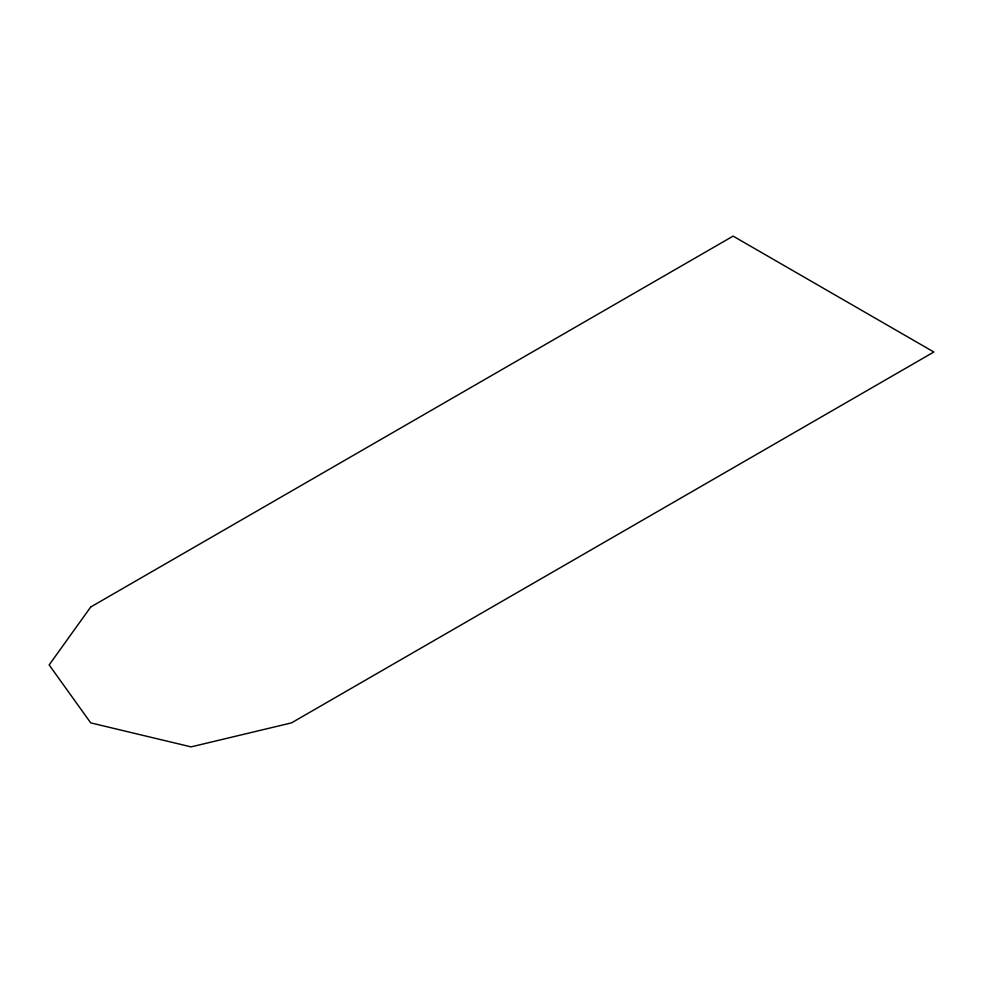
<?xml version="1.0" encoding="UTF-8"?>
<svg xmlns="http://www.w3.org/2000/svg" width="983" height="983" viewBox="0 0 983 983"><rect width="100%" height="100%" fill="white"/><g stroke="black" fill="none" stroke-linecap="round" stroke-linejoin="round"><path stroke-width="1.47" d="M90.731 606.99L49.15 664.938L90.731 722.886L191.095 746.883L291.472 722.886L933.85 352.012L733.109 236.117L90.731 606.99"/></g></svg>
